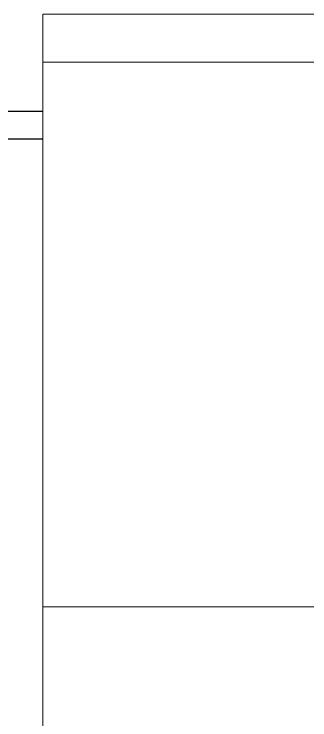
# Model space of a CAD drawing. Header units: millimetres. Extents: x 42151 to 59780, y 37376 to 44547.
# Drawn here: x 47890.91 to 47896.26, y 43305.48 to 43318.25 of the extents above; entities that cross this region are included whole.
import ezdxf

# ---------------------------------------------------------------- set-up
doc = ezdxf.new("R2010")
doc.units = ezdxf.units.MM
doc.set_wipeout_variables(frame=1)
doc.layers.add('000-PI-Oprema', color=30, linetype='Continuous', lineweight=5)
doc.layers.add('SI-ORMAR-Oprema', color=30, linetype='Continuous', lineweight=5)
doc.layers.add('004-PI-DIN Šina', color=3, linetype='Continuous')

# ---------------------------------------------------------------- blocks, each defined once
blk = doc.blocks.new('6ES7513-1AM03-0AB0')
blk.add_wipeout([(-17.4, 66.85), (17.4, 66.85), (17.4, -80.15), (-17.4, -80.15)]).dxf.layer = 'SI-ORMAR-Oprema'
at = {"layer": 'SI-ORMAR-Oprema', "linetype": 'Continuous'}
for p, q in [((-17.4, 65.981), (-17.4, 66.85)), ((-12.5, 66.85), (-17.4, 66.85)), ((-17.4, 56.125), (-17.4, 65.981)), ((-12.5, 65.981), (-17.4, 65.981)), ((-17.4, 0), (-17.4, 56.125)), ((-12.5, 56.125), (-17.4, 56.125))]:
    blk.add_line(p, q, dxfattribs=at)
blk = doc.blocks.new('*U117')
at = {"layer": '004-PI-DIN Šina'}
for p, q in [((297.61, 69.85), (-241.3, 69.85)), ((297.61, 69.35), (-241.3, 69.35))]:
    blk.add_line(p, q, dxfattribs=at)

msp = doc.modelspace()

# ---------------------------------------------------------------- block references
at = {"layer": '000-PI-Oprema'}
msp.add_blockref('*U117', (48098.326, 43246.632), dxfattribs=at)

# ---------------------------------------------------------------- next in the draw order: block references
at = {"layer": '000-PI-Oprema', "ltscale": 0.25}
msp.add_blockref('6ES7513-1AM03-0AB0', (47908.827, 43251.397), dxfattribs=at)

doc.saveas('drawing.dxf')
